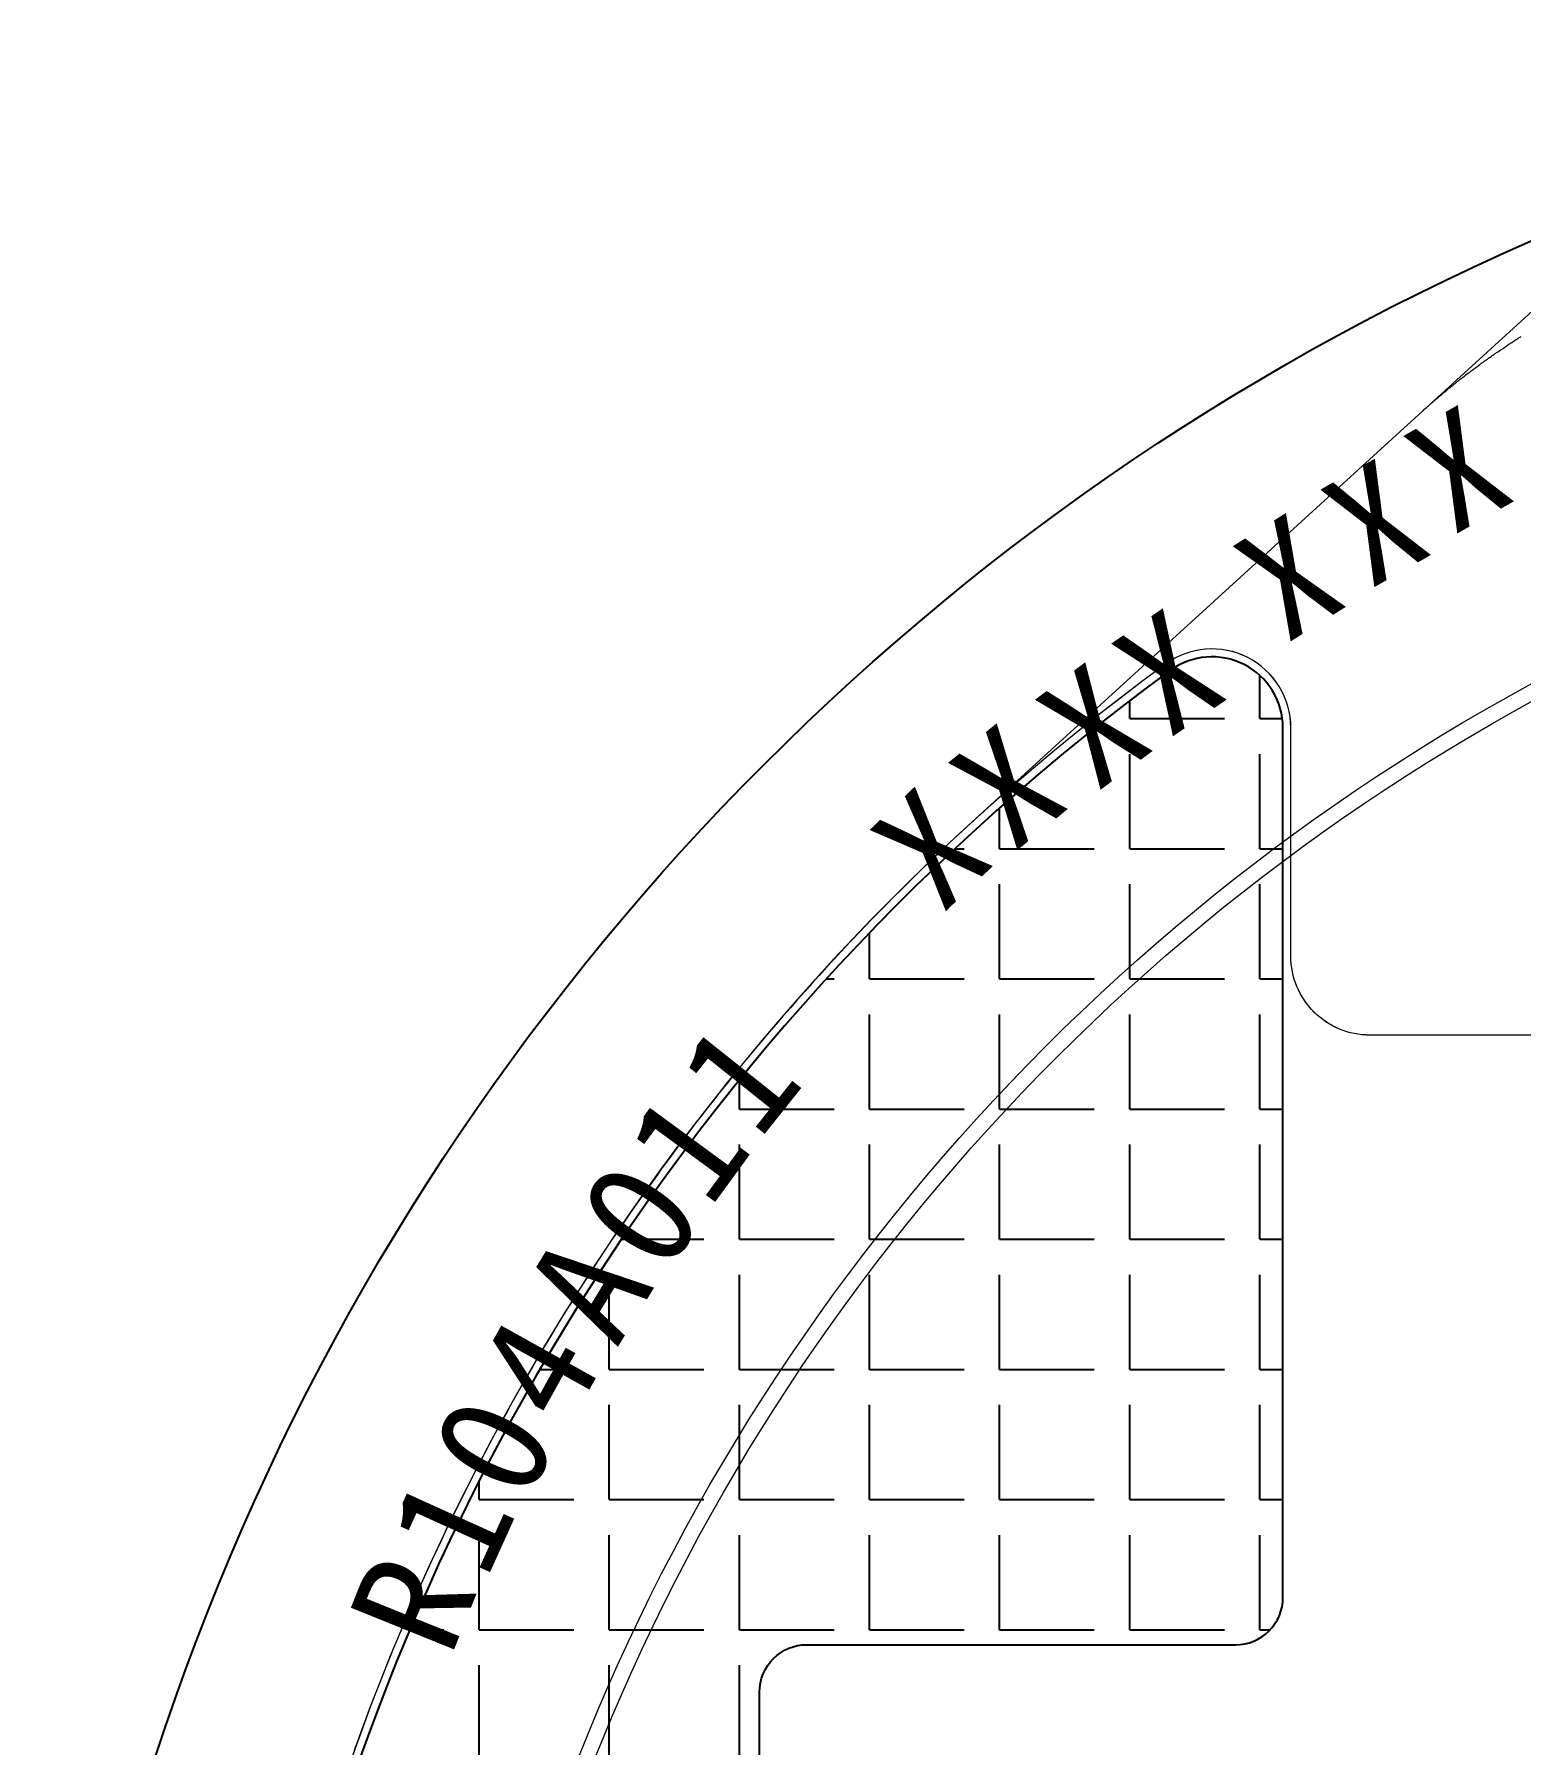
# Model space of a CAD drawing. Header units: millimetres. Extents: x 1403 to 2381, y 158 to 387.
# Drawn here: x 2308.85 to 2318.28, y 306.19 to 317.04 of the extents above; entities that cross this region are included whole.
import ezdxf
from ezdxf.lldxf.tags import DXFTag

# ---------------------------------------------------------------- set-up
doc = ezdxf.new("R2010")
doc.units = ezdxf.units.MM
doc.layers.get('0').update_dxf_attribs({"lineweight": 5})
doc.layers.add('COVER LENS', color=6, linetype='Continuous')
doc.layers.add('LCM FPC', color=30, linetype='Continuous')
for name, color, linetype, lineweight in [('DIM', 3, 'Continuous', 5), ('Encap', 210, 'Continuous', 5), ('ITO', 2, 'Continuous', 5), ('lens', 6, 'Continuous', 13), ('MFPC', 50, 'Continuous', 5)]:
    doc.layers.add(name, color=color, linetype=linetype, lineweight=lineweight)
doc.styles.get("Standard").update_dxf_attribs({"font": 'txt', "bigfont": 'gbcbig.shx'})
tags = doc.linetypes.add('CENTER', pattern=[0.6, 0.375, -0.075, 0.075, -0.075]).pattern_tags.tags
tags[10:11] = [DXFTag(74, 4), DXFTag(75, 0), DXFTag(340, '0'), DXFTag(46, 1.0), DXFTag(50, 0.0), DXFTag(44, 0.0), DXFTag(45, 0.0)]
tags[8:9] = [DXFTag(74, 4), DXFTag(75, 0), DXFTag(340, '0'), DXFTag(46, 1.0), DXFTag(50, 0.0), DXFTag(44, 0.0), DXFTag(45, 0.0)]
tags[6:7] = [DXFTag(74, 4), DXFTag(75, 0), DXFTag(340, '0'), DXFTag(46, 1.0), DXFTag(50, 0.0), DXFTag(44, 0.0), DXFTag(45, 0.0)]
tags[4:5] = [DXFTag(74, 4), DXFTag(75, 0), DXFTag(340, '0'), DXFTag(46, 1.0), DXFTag(50, 0.0), DXFTag(44, 0.0), DXFTag(45, 0.0)]

# ---------------------------------------------------------------- blocks, each defined once
blk = doc.blocks.new('R104A3M-001-PNL-V01-C')
at = {"layer": 'Encap', "linetype": 'Continuous', "lineweight": 5}
blk.add_lwpolyline([(257.955, 328.826), (257.962, 328.833), (257.965, 328.835), (257.969, 328.839), (257.972, 328.841), (257.974, 328.843), (257.977, 328.846), (257.979, 328.848), (257.981, 328.85), (257.984, 328.852), (257.989, 328.856), (257.991, 328.858), (257.994, 328.861), (257.996, 328.863), (257.999, 328.865), (258.001, 328.867), (258.003, 328.869), (258.006, 328.871), (258.008, 328.873), (258.011, 328.876), (258.013, 328.878), (258.016, 328.88), (258.018, 328.882), (258.021, 328.884), (258.023, 328.886), (258.025, 328.888), (258.028, 328.891), (258.03, 328.893), (258.033, 328.895), (258.035, 328.897), (258.038, 328.899), (258.04, 328.901), (258.043, 328.903), (258.048, 328.907), (258.05, 328.91), (258.058, 328.916), (258.06, 328.918), (258.072, 328.928), (258.075, 328.931), (258.085, 328.939), (258.087, 328.941), (258.095, 328.947), (258.097, 328.949), (258.105, 328.956), (258.107, 328.958), (258.112, 328.962), (258.115, 328.964), (258.117, 328.966), (258.12, 328.968), (258.125, 328.972), (258.127, 328.974), (258.13, 328.976), (258.132, 328.978), (258.135, 328.98), (258.14, 328.984), (258.143, 328.986), (258.145, 328.988), (258.148, 328.99), (258.15, 328.992), (258.153, 328.994), (258.155, 328.997), (258.158, 328.999), (258.16, 329.001), (258.163, 329.003), (258.165, 329.005), (258.17, 329.009), (258.173, 329.011), (258.176, 329.013), (258.178, 329.015), (258.181, 329.017), (258.183, 329.019), (258.186, 329.021), (258.188, 329.023), (258.191, 329.025), (258.193, 329.027), (258.196, 329.029), (258.201, 329.033), (258.204, 329.035), (258.206, 329.037), (258.209, 329.039), (258.211, 329.041), (258.217, 329.045), (258.219, 329.047), (258.224, 329.051), (258.227, 329.053), (258.229, 329.055), (258.237, 329.061), (258.24, 329.063), (258.245, 329.067), (258.247, 329.068), (258.253, 329.072), (258.255, 329.074), (258.258, 329.076), (258.26, 329.078), (258.266, 329.082), (258.268, 329.084), (258.271, 329.086), (258.276, 329.09), (258.279, 329.092), (258.281, 329.094), (258.284, 329.096), (258.289, 329.1), (258.292, 329.102), (258.297, 329.105), (258.299, 329.107), (258.305, 329.111), (258.307, 329.113), (258.315, 329.119), (258.318, 329.121), (258.32, 329.123), (258.323, 329.125), (258.326, 329.127), (258.328, 329.129), (258.334, 329.132), (258.336, 329.134), (258.341, 329.138), (258.344, 329.14), (258.347, 329.142), (258.349, 329.144), (258.352, 329.146), (258.355, 329.147), (258.357, 329.149), (258.36, 329.151), (258.363, 329.153), (258.365, 329.155), (258.368, 329.157), (258.371, 329.159), (258.373, 329.161), (258.376, 329.163), (258.379, 329.164), (258.381, 329.166), (258.387, 329.17), (258.389, 329.172), (258.392, 329.174), (258.394, 329.176), (258.397, 329.177), (258.4, 329.179), (258.402, 329.181), (258.405, 329.183), (258.408, 329.185), (258.411, 329.187), (258.413, 329.189), (258.416, 329.19), (258.419, 329.192), (258.421, 329.194), (258.424, 329.196), (258.427, 329.198), (258.429, 329.2), (258.435, 329.203), (258.437, 329.205), (258.445, 329.211), (258.448, 329.212), (258.462, 329.221), (258.464, 329.223), (258.489, 329.24), (258.491, 329.241), (258.497, 329.245), (258.499, 329.247), (258.505, 329.25), (258.508, 329.252), (258.51, 329.254), (258.513, 329.256), (258.516, 329.257), (258.518, 329.259), (258.524, 329.263), (258.527, 329.264), (258.532, 329.268), (258.535, 329.27), (258.538, 329.271), (258.54, 329.273), (258.543, 329.275), (258.546, 329.277), (258.548, 329.278), (258.551, 329.28), (258.554, 329.282), (258.557, 329.284), (258.559, 329.285), (258.562, 329.287), (258.565, 329.289), (258.568, 329.291), (258.57, 329.292), (258.573, 329.294), (258.576, 329.296)], dxfattribs=at)
at = {"layer": 'Encap', "linetype": 'CENTER', "lineweight": 5}
blk.add_circle((264.948, 315.412), 13.175, dxfattribs=at)
at = {"layer": 'ITO', "linetype": 'Continuous', "lineweight": 5}
blk.add_lwpolyline([(258.815, 329.611), (255.094, 326.218), (255.094, 326.218), (255.044, 326.171), (254.993, 326.125), (254.943, 326.078), (254.893, 326.031), (254.844, 325.984), (254.794, 325.936), (254.745, 325.888), (254.696, 325.84), (254.647, 325.792), (254.599, 325.744), (254.55, 325.695), (254.502, 325.646), (254.454, 325.597), (254.406, 325.548), (254.359, 325.498), (254.312, 325.448), (254.265, 325.398), (254.218, 325.348), (254.172, 325.298), (254.125, 325.247), (254.079, 325.196), (254.034, 325.145), (253.988, 325.094), (253.943, 325.042), (253.898, 324.99), (253.853, 324.938), (253.808, 324.886), (253.764, 324.834), (253.72, 324.781), (253.676, 324.729), (253.632, 324.676), (253.589, 324.622), (253.546, 324.569), (253.503, 324.515), (253.461, 324.462), (253.418, 324.408), (253.376, 324.353), (253.334, 324.299), (253.293, 324.244), (253.251, 324.19), (253.21, 324.135), (253.17, 324.08), (253.129, 324.024), (253.089, 323.969), (253.049, 323.913), (253.009, 323.857), (252.969, 323.801), (252.93, 323.745), (252.891, 323.688), (252.853, 323.631), (252.814, 323.575), (252.776, 323.518), (252.738, 323.46), (252.7, 323.403), (252.663, 323.345), (252.626, 323.288), (252.589, 323.23), (252.553, 323.172), (252.516, 323.114), (252.48, 323.055), (252.445, 322.997), (252.409, 322.938), (252.374, 322.879), (252.339, 322.82), (252.305, 322.761), (252.27, 322.701), (252.236, 322.642), (252.202, 322.582), (252.169, 322.522), (252.136, 322.462), (252.103, 322.402), (252.07, 322.341), (252.038, 322.281), (252.006, 322.22), (251.974, 322.16), (251.942, 322.099), (251.911, 322.037), (251.88, 321.976), (251.849, 321.915), (251.819, 321.853), (251.789, 321.792), (251.759, 321.73), (251.73, 321.668), (251.701, 321.606), (251.672, 321.544), (251.643, 321.481), (251.615, 321.419), (251.587, 321.356), (251.559, 321.293), (251.531, 321.231), (251.504, 321.167), (251.477, 321.104), (251.451, 321.041), (251.425, 320.978), (251.399, 320.914), (251.373, 320.851), (251.348, 320.787), (251.323, 320.723), (251.298, 320.659), (251.273, 320.595), (251.249, 320.531), (251.225, 320.466), (251.202, 320.402), (251.178, 320.337)], dxfattribs=at)
blk = doc.blocks.new('R104A3M-011-MFPC-V01-A')
at = {"layer": 'LCM FPC'}
h = blk.add_hatch(dxfattribs=at)
h.set_pattern_fill('ANGLE', color=2, scale=3, angle=180)
h.set_pattern_definition([(180, (2842.9286, -703.7483), (-1e-16, -0.825), [0.6, -0.225]), (270, (2842.9286, -703.7483), (0.825, -2e-16), [0.6, -0.225])])
h.paths.add_polyline_path([(1676.905, 308.224, -0.414214), (1676.605, 307.924), (1673.905, 307.924), (1673.886, 307.924, 0.414214), (1673.586, 307.624), (1673.586, 302.113, 0.613728), (1674.301, 301.749, 0.312269), (1679.745, 317.416), (1676.905, 317.416)])
h.paths.add_polyline_path([(1679.817, 313.615), (1677.176, 313.615), (1677.176, 312.146), (1679.817, 312.146)], flags=24)
at = {"layer": 'LCM FPC', "color": 2}
blk.add_lwpolyline([(1676.905, 308.224, -0.414214), (1676.605, 307.924), (1673.905, 307.924), (1673.886, 307.924, 0.414214), (1673.586, 307.624), (1673.586, 302.113, 0.613728), (1674.301, 301.749, 0.392992), (1678.066, 321.233, 0.258747), (1677.811, 321.374), (1677.205, 321.374, 0.414214), (1676.905, 321.074)], format="xyb", close=True, dxfattribs=at)
at = {"layer": 'MFPC', "color": 1, "lineweight": 5}
blk.add_lwpolyline([(1665.057, 338.251), (1669.703, 328.788, -0.114585), (1669.805, 328.347), (1669.805, 318.61, -0.414214), (1668.805, 317.61), (1654.951, 317.61, 0.414214), (1653.951, 316.61), (1653.951, 310.924, 0.414214), (1655.951, 308.924), (1657.397, 308.924, -0.414214), (1658.397, 307.924), (1658.397, 305.06, 0.414214), (1659.397, 304.06), (1673.036, 304.06, -0.414214), (1673.536, 303.56), (1673.536, 302.113, 0.613728), (1674.331, 301.709, 0.39243), (1678.123, 321.235, 0.259267), (1677.784, 321.424), (1675.005, 321.424, -0.414214), (1674.005, 322.424), (1674.005, 329.322, 0.114585), (1673.903, 329.763), (1669.057, 339.633, -0.114585)], format="xyb", dxfattribs=at)
blk = doc.blocks.new('R104A3M-011-SW1147H-CVL-V01-C')
at = {"layer": 'COVER LENS'}
blk.add_circle((2028.592, 314.398), 15.8, dxfattribs=at)
at = {"layer": 'lens', "color": 1, "lineweight": 5}
blk.add_circle((2028.592, 314.398), 13.274, dxfattribs=at)
at = {"color": 7, "char_height": 0.70607, "width": 1.31276, "attachment_point": 1}
for s, insert, rotation in [('{\\fSimSun|b0|i0|c134|p2;X}', (2021.437, 327.631), 29.6053), ('{\\fSimSun|b0|i0|c134|p2;X}', (2020.911, 327.291), 29.6053), ('{\\fSimSun|b0|i0|c134|p2;X}', (2020.356, 326.931), 31.9737), ('{\\fSimSun|b0|i0|c134|p2;X}', (2019.586, 326.312), 34.3421), ('{\\fSimSun|b0|i0|c134|p2;X}', (2019.104, 325.955), 36.7105), ('{\\fSimSun|b0|i0|c134|p2;X}', (2018.554, 325.554), 39.0789), ('{\\fSimSun|b0|i0|c134|p2;X}', (2018.059, 325.126), 43.8158), ('{\\fSimSun|b0|i0|c134|p2;1}', (2016.833, 323.62), 51.4211), ('{\\fSimSun|b0|i0|c134|p2;1}', (2016.503, 323.164), 53.7895), ('{\\fSimSun|b0|i0|c134|p2;0}', (2016.202, 322.716), 56.1579), ('{\\fSimSun|b0|i0|c134|p2;A}', (2015.88, 322.23), 58.5263), ('{\\fSimSun|b0|i0|c134|p2;4}', (2015.556, 321.701), 60.8947), ('{\\fSimSun|b0|i0|c134|p2;0}', (2015.276, 321.196), 63.2632), ('{\\fSimSun|b0|i0|c134|p2;1}', (2015.013, 320.685), 65.6316), ('{\\fSimSun|b0|i0|c134|p2;R}', (2014.774, 320.163), 68)]:
    blk.add_mtext(s, dxfattribs=dict(at, insert=insert, rotation=rotation))

msp = doc.modelspace()

# ---------------------------------------------------------------- linework, layer by layer
at = {"layer": 'MFPC', "color": 1, "lineweight": 5}
msp.add_lwpolyline([(2325.2971, 276.502), (2320.6518, 285.9647, -0.1145847), (2320.5494, 286.4054), (2320.5494, 296.1424, -0.4142136), (2321.5494, 297.1424), (2335.403, 297.1424, 0.4142136), (2336.403, 298.1424), (2336.403, 303.8285, 0.4142136), (2334.403, 305.8285), (2332.9575, 305.8285, -0.4142136), (2331.9575, 306.8285), (2331.9575, 309.6924, 0.4142136), (2330.9575, 310.6924), (2317.3188, 310.6924, -0.4142136), (2316.8188, 311.1924), (2316.8188, 312.6399, 0.6137278), (2316.0238, 313.0436, 0.3924302), (2312.2309, 293.5174, 0.2592668), (2312.5706, 293.3285), (2315.3494, 293.3285, -0.4142136), (2316.3494, 292.3285), (2316.3494, 285.4301, 0.1145847), (2316.4518, 284.9894), (2321.2971, 275.1193, -0.1145847)], format="xyb", dxfattribs=at)

# ---------------------------------------------------------------- block references
at = {"layer": 'DIM', "lineweight": 5}
msp.add_blockref('R104A3M-011-SW1147H-CVL-V01-C', (296.0587, -13.1619), dxfattribs=at)
at = {"layer": 'DIM', "lineweight": 5, "rotation": 180}
msp.add_blockref('R104A3M-011-MFPC-V01-A', (3990.3543, 614.7526), dxfattribs=at)
at = {"layer": 'ITO', "lineweight": 5}
msp.add_blockref('R104A3M-001-PNL-V01-C', (2059.7019, -14.1759), dxfattribs=at)

doc.saveas('drawing.dxf')
